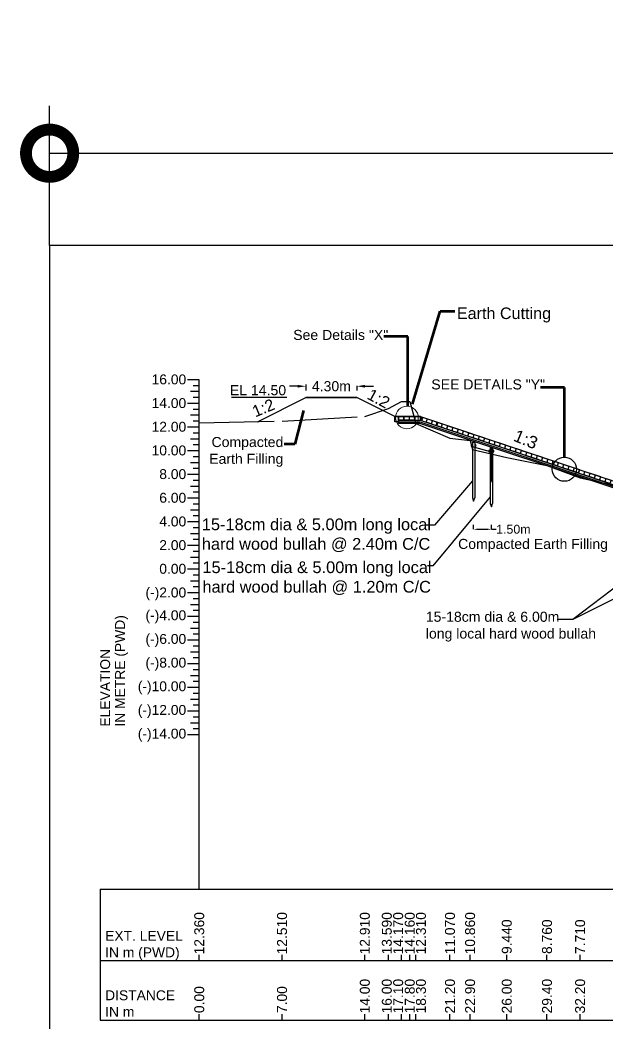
# Model space of a CAD drawing. Header units: inches. Extents: x 15 to 141071, y -30183 to 14738.
# Drawn here: x 70654.5 to 70704.2, y -8498.6 to -8413.8 of the extents above; entities that cross this region are included whole.
import ezdxf
from ezdxf.enums import TextEntityAlignment as Align

# ---------------------------------------------------------------- set-up
doc = ezdxf.new("R2010")
doc.units = ezdxf.units.IN
doc.header["$MEASUREMENT"] = 0
doc.header["$PDMODE"] = 3
doc.linetypes.add('HIDDEN', pattern=[9.525, 6.35, -3.175])
doc.layers.add('GL', color=3, linetype='HIDDEN')
doc.layers.add('LINE', color=7, linetype='Continuous')
doc.styles.add('dim', font='isocp.shx')
doc.styles.get("Standard").update_dxf_attribs({"font": 'arial.ttf'})
doc.dimstyles.get("Standard").update_dxf_attribs({"dimtxt": 0.18, "dimasz": 0.18, "dimexe": 0.18, "dimexo": 0.0625, "dimgap": 0.09, "dimtad": 0, "dimtih": 1, "dimtoh": 1, "dimdec": 4, "dimzin": 0, "dimdsep": 46, "dimtxsty": 'Standard', "dimcen": 0.09, "dimadec": 0, "dimazin": 0, "dimtfac": 1, "dimtdec": 4, "dimtofl": 0, "dimtmove": 0, "dimatfit": 3, "dimfxl": 1, "dimtolj": 1, "dimtzin": 0, "dimarcsym": 0})
doc.dimstyles.new('STANDARD$0', dxfattribs={"dimscale": 0, "dimtxt": 8, "dimasz": 8, "dimexe": 4, "dimexo": 0, "dimgap": 2, "dimtad": 1, "dimdec": 0, "dimzin": 0, "dimdsep": 46, "dimtxsty": 'dim', "dimblk": 'DOTSMALL', "dimcen": 1, "dimclrd": 6, "dimclre": 6, "dimclrt": 256, "dimadec": 0, "dimazin": 0, "dimtfac": 1, "dimtdec": 0, "dimtix": 1, "dimtofl": 0, "dimtmove": 1, "dimatfit": 3, "dimldrblk": 'DOTSMALL', "dimfxl": 6, "dimtolj": 1, "dimtzin": 0, "dimarcsym": 0})

# ---------------------------------------------------------------- blocks, each defined once
blk = doc.blocks.new('*D164')
at = {"color": 0, "lineweight": -2, "ltscale": 0.5, "transparency": 16777216}
for p, q in [((70677.935, -8444.753), (70677.235, -8444.753)), ((70678.635, -8444.603), (70678.635, -8445.117)), ((70682.935, -8444.724), (70682.935, -8445.117)), ((70683.635, -8444.753), (70684.335, -8444.753))]:
    blk.add_line(p, q, dxfattribs=at)
at = {"color": 0, "linetype": 'Continuous', "ltscale": 0.5, "transparency": 16777216}
for points in [[(70677.935, -8444.637), (70677.935, -8444.87), (70678.635, -8444.753)], [(70683.635, -8444.637), (70683.635, -8444.87), (70682.935, -8444.753)]]:
    blk.add_solid(points, dxfattribs=at)
at = {"layer": 'Defpoints', "color": 0, "linetype": 'Continuous', "ltscale": 0.5, "transparency": 16777216}
for p in [(70678.635, -8443.99), (70682.935, -8444.505), (70682.935, -8444.753)]:
    blk.add_point(p, dxfattribs=at)
at = {"color": 0, "linetype": 'Continuous', "lineweight": -3, "ltscale": 0.5, "transparency": 16777216, "insert": (70680.785, -8444.753), "char_height": 0.85, "attachment_point": 5}
blk.add_mtext('\\A1;4.30m', dxfattribs=at)
blk = doc.blocks.new('*D165')
at = {"color": 0, "lineweight": -2, "ltscale": 0.5, "transparency": 16777216}
for p, q in [((70692.805, -8456.839), (70692.805, -8456.475)), ((70694.307, -8456.839), (70694.307, -8456.475)), ((70693.213, -8456.839), (70693.9, -8456.839)), ((70694.307, -8456.839), (70694.715, -8456.839))]:
    blk.add_line(p, q, dxfattribs=at)
at = {"color": 0, "linetype": 'Continuous', "ltscale": 0.5, "transparency": 16777216}
for points in [[(70693.213, -8456.771), (70693.213, -8456.907), (70692.805, -8456.839)], [(70693.9, -8456.771), (70693.9, -8456.907), (70694.307, -8456.839)]]:
    blk.add_solid(points, dxfattribs=at)
at = {"layer": 'Defpoints', "color": 0, "linetype": 'Continuous', "ltscale": 0.5, "transparency": 16777216}
for p in [(70692.805, -8456.839), (70694.307, -8456.839), (70694.307, -8456.839)]:
    blk.add_point(p, dxfattribs=at)
at = {"color": 0, "linetype": 'Continuous', "lineweight": -3, "ltscale": 0.5, "transparency": 16777216, "insert": (70696.17, -8456.839), "char_height": 0.75, "attachment_point": 5}
blk.add_mtext('\\A1;1.50m', dxfattribs=at)
blk = doc.blocks.new('_DOTSMALL')
at = {"color": 0, "linetype": 'ByBlock'}
blk.add_lwpolyline([(-0.0625, 0, 0.5, 0.5, 1), (0.0625, 0, 0.5, 0.5, 1)], format="xyseb", close=True, dxfattribs=at)
blk = doc.blocks.new('*D175')
at = {"color": 6, "lineweight": -2, "transparency": 16777216}
for p, q in [((70656.965, -8432.86), (70656.965, -8421.066)), ((70815.637, -8432.86), (70815.637, -8421.066)), ((70656.965, -8425.066), (70815.637, -8425.066))]:
    blk.add_line(p, q, dxfattribs=at)
at = {"layer": 'Defpoints', "color": 0, "transparency": 16777216}
for p in [(70815.637, -8425.066), (70656.965, -8432.86), (70815.637, -8432.86)]:
    blk.add_point(p, dxfattribs=at)
at = {"color": 6, "lineweight": -2, "transparency": 16777216, "xscale": 8, "yscale": 8, "zscale": 8, "rotation": 180}
blk.add_blockref('_DOTSMALL', (70656.965, -8425.066), dxfattribs=at)
at = {"color": 6, "lineweight": -2, "transparency": 16777216, "xscale": 8, "yscale": 8, "zscale": 8}
blk.add_blockref('_DOTSMALL', (70815.637, -8425.066), dxfattribs=at)
at = {"transparency": 16777216, "insert": (70736.301, -8419.066), "char_height": 8, "attachment_point": 5, "style": 'dim'}
blk.add_mtext('\\A1;159', dxfattribs=at)

msp = doc.modelspace()

# ---------------------------------------------------------------- linework, layer by layer
at = {"color": 0, "linetype": 'ByBlock'}
for p, q in [((70669.61121, -8444.210161), (70668.61121, -8444.210161)), ((70669.61121, -8444.710161), (70669.11121, -8444.710161)), ((70669.61121, -8487.25584), (70669.61121, -8444.210161)), ((70669.61121, -8445.210161), (70668.86121, -8445.210161)), ((70669.61121, -8446.210161), (70668.61121, -8446.210161)), ((70669.61121, -8445.710161), (70669.11121, -8445.710161)), ((70669.61121, -8447.210161), (70668.86121, -8447.210161)), ((70669.61121, -8446.710161), (70669.11121, -8446.710161)), ((70669.61121, -8448.210161), (70668.61121, -8448.210161)), ((70669.61121, -8447.710161), (70669.11121, -8447.710161)), ((70669.61121, -8448.710161), (70669.11121, -8448.710161)), ((70669.61121, -8449.210161), (70668.86121, -8449.210161)), ((70669.61121, -8449.710161), (70669.11121, -8449.710161)), ((70669.61121, -8450.210161), (70668.61121, -8450.210161)), ((70669.61121, -8450.710161), (70669.11121, -8450.710161)), ((70669.61121, -8451.210161), (70668.86121, -8451.210161)), ((70669.61121, -8452.210161), (70668.61121, -8452.210161)), ((70669.61121, -8451.710161), (70669.11121, -8451.710161)), ((70669.61121, -8453.210161), (70668.86121, -8453.210161)), ((70669.61121, -8452.710161), (70669.11121, -8452.710161)), ((70669.61121, -8453.710161), (70669.11121, -8453.710161)), ((70669.61121, -8454.210161), (70668.61121, -8454.210161)), ((70669.61121, -8454.710161), (70669.11121, -8454.710161)), ((70669.61121, -8455.210161), (70668.86121, -8455.210161)), ((70669.61121, -8455.710161), (70669.11121, -8455.710161)), ((70669.61121, -8456.210161), (70668.61121, -8456.210161)), ((70669.61121, -8457.210161), (70668.86121, -8457.210161)), ((70669.61121, -8456.710161), (70669.11121, -8456.710161)), ((70669.61121, -8458.210161), (70668.61121, -8458.210161)), ((70669.61121, -8457.710161), (70669.11121, -8457.710161)), ((70669.61121, -8459.210161), (70668.86121, -8459.210161)), ((70669.61121, -8458.710161), (70669.11121, -8458.710161)), ((70669.61121, -8459.710161), (70669.11121, -8459.710161)), ((70669.61121, -8460.210161), (70668.61121, -8460.210161)), ((70669.61121, -8460.710161), (70669.11121, -8460.710161)), ((70669.61121, -8461.210161), (70668.86121, -8461.210161)), ((70669.61121, -8461.710161), (70669.11121, -8461.710161)), ((70669.61121, -8462.210161), (70668.61121, -8462.210161)), ((70661.239811, -8487.25584), (70815.637325, -8487.25584)), ((70661.239811, -8487.25584), (70661.239811, -8498.301519)), ((70669.61121, -8493.278679), (70669.61121, -8492.778679)), ((70676.61121, -8493.278679), (70676.61121, -8492.778679)), ((70683.61121, -8493.278679), (70683.61121, -8492.778679)), ((70685.61121, -8493.278679), (70685.61121, -8492.778679)), ((70686.71121, -8493.278679), (70686.71121, -8492.778679)), ((70687.41121, -8493.278679), (70687.41121, -8492.778679)), ((70687.91121, -8493.278679), (70687.91121, -8492.778679)), ((70690.81121, -8493.278679), (70690.81121, -8492.778679)), ((70692.51121, -8493.278679), (70692.51121, -8492.778679)), ((70695.61121, -8493.278679), (70695.61121, -8492.778679)), ((70699.01121, -8493.278679), (70699.01121, -8492.778679)), ((70701.81121, -8493.278679), (70701.81121, -8492.778679)), ((70661.239811, -8493.278679), (70815.637325, -8493.278679)), ((70669.61121, -8498.301519), (70669.61121, -8497.801519)), ((70676.61121, -8498.301519), (70676.61121, -8497.801519)), ((70683.61121, -8498.301519), (70683.61121, -8497.801519)), ((70685.61121, -8498.301519), (70685.61121, -8497.801519)), ((70686.71121, -8498.301519), (70686.71121, -8497.801519)), ((70687.41121, -8498.301519), (70687.41121, -8497.801519)), ((70687.91121, -8498.301519), (70687.91121, -8497.801519)), ((70690.81121, -8498.301519), (70690.81121, -8497.801519)), ((70692.51121, -8498.301519), (70692.51121, -8497.801519)), ((70695.61121, -8498.301519), (70695.61121, -8497.801519)), ((70699.01121, -8498.301519), (70699.01121, -8497.801519)), ((70701.81121, -8498.301519), (70701.81121, -8497.801519)), ((70661.239811, -8498.301519), (70815.637325, -8498.301519))]:
    msp.add_line(p, q, dxfattribs=at)
at = {"color": 0, "linetype": 'Continuous', "lineweight": -3, "ltscale": 0.5}
for p, q in [((70677.014472, -8445.709196), (70672.351167, -8445.709196)), ((70674.548808, -8447.752144), (70678.634706, -8445.709196)), ((70678.634706, -8445.709196), (70682.934706, -8445.709196)), ((70682.934706, -8445.709196), (70678.634706, -8445.709196)), ((70686.158546, -8447.321116), (70682.934706, -8445.709196)), ((70686.158546, -8447.320161), (70688.321185, -8447.320161)), ((70687.129247, -8447.320161), (70688.321185, -8447.320161)), ((70688.321185, -8447.320161), (70688.454085, -8447.36446)), ((70688.321848, -8447.634402), (70688.416054, -8447.351783)), ((70686.460457, -8447.620161), (70688.321185, -8447.620161)), ((70686.460457, -8447.770161), (70688.254783, -8447.770161)), ((70686.460457, -8447.870161), (70688.238555, -8447.870161)), ((70688.428381, -8447.668611), (70688.522587, -8447.385993)), ((70692.700567, -8449.848889), (70694.404802, -8450.318279)), ((70692.705215, -8449.469529), (70692.905215, -8449.469529)), ((70692.705215, -8449.469529), (70692.705215, -8454.185022)), ((70692.905215, -8449.469529), (70692.905215, -8454.185022)), ((70694.207126, -8449.940057), (70694.407126, -8449.940057)), ((70694.207126, -8449.940057), (70694.207126, -8454.658748)), ((70694.308082, -8449.940057), (70694.308082, -8452.675879)), ((70694.407126, -8449.940057), (70694.407126, -8454.658748)), ((70694.308082, -8452.675879), (70694.207126, -8452.940057)), ((70692.705215, -8454.185022), (70692.805215, -8454.466331)), ((70692.805215, -8454.466331), (70692.905215, -8454.185022)), ((70694.207126, -8454.658748), (70694.307126, -8454.940057)), ((70694.307126, -8454.940057), (70694.407126, -8454.658748))]:
    msp.add_line(p, q, dxfattribs=at)
for p, q in [((70688.321185, -8447.320161), (70686.158546, -8447.320161)), ((70688.321185, -8447.620161), (70688.321185, -8447.320161)), ((70688.321185, -8447.320161), (70709.329965, -8454.323087)), ((70686.461185, -8447.870161), (70686.461185, -8447.397112)), ((70686.661185, -8447.620161), (70688.321185, -8447.620161)), ((70687.352948, -8447.619956), (70687.352948, -8447.617248)), ((70687.923968, -8447.765298), (70687.938555, -8447.770161)), ((70688.238555, -8447.870161), (70709.096511, -8454.822812)), ((70688.254783, -8447.770161), (70709.096511, -8454.717403)), ((70688.279125, -8447.620161), (70709.326511, -8454.635956)), ((70703.018357, -8452.533238), (70709.326511, -8454.635956))]:
    msp.add_line(p, q)
at = {"color": 0, "lineweight": 30}
for p, q in [((70669.61121, -8463.210161), (70668.86121, -8463.210161)), ((70669.61121, -8462.710161), (70669.11121, -8462.710161)), ((70669.61121, -8464.210161), (70668.61121, -8464.210161)), ((70669.61121, -8463.710161), (70669.11121, -8463.710161)), ((70669.61121, -8464.710161), (70669.11121, -8464.710161)), ((70669.61121, -8465.210161), (70668.86121, -8465.210161)), ((70669.61121, -8465.710161), (70669.11121, -8465.710161)), ((70669.61121, -8466.210161), (70668.61121, -8466.210161)), ((70669.61121, -8466.710161), (70669.11121, -8466.710161)), ((70669.61121, -8467.210161), (70668.86121, -8467.210161)), ((70669.61121, -8467.710161), (70669.11121, -8467.710161)), ((70669.61121, -8468.210161), (70668.61121, -8468.210161)), ((70669.61121, -8469.210161), (70668.86121, -8469.210161)), ((70669.61121, -8468.710161), (70669.11121, -8468.710161)), ((70669.61121, -8470.210161), (70668.61121, -8470.210161)), ((70669.61121, -8469.710161), (70669.11121, -8469.710161)), ((70669.61121, -8470.710161), (70669.11121, -8470.710161)), ((70669.61121, -8471.210161), (70668.86121, -8471.210161)), ((70669.61121, -8471.710161), (70669.11121, -8471.710161)), ((70669.61121, -8472.210161), (70668.61121, -8472.210161)), ((70669.61121, -8472.710161), (70669.11121, -8472.710161)), ((70669.61121, -8473.210161), (70668.86121, -8473.210161)), ((70669.61121, -8474.210161), (70668.61121, -8474.210161)), ((70669.61121, -8473.710161), (70669.11121, -8473.710161))]:
    msp.add_line(p, q, dxfattribs=at)
for points in [[(70656.965213, -8545.064022), (70815.637325, -8545.064022), (70815.637325, -8432.860172), (70656.965213, -8432.860172), (70656.965213, -8545.064022)], [(70686.460457, -8447.771116), (70686.160457, -8447.771116), (70686.160457, -8447.321116), (70686.460457, -8447.321116), (70686.460457, -8447.771116)], [(70686.910457, -8447.320161), (70686.910457, -8447.620161), (70686.460457, -8447.620161), (70686.460457, -8447.320161), (70686.910457, -8447.320161)], [(70687.371287, -8447.320161), (70687.371287, -8447.620161), (70686.921287, -8447.620161), (70686.921287, -8447.320161), (70687.371287, -8447.320161)], [(70687.839653, -8447.320161), (70687.839653, -8447.620161), (70687.389653, -8447.620161), (70687.389653, -8447.320161), (70687.839653, -8447.320161)], [(70687.871185, -8447.320161), (70688.321185, -8447.320161)], [(70688.43183, -8447.354835), (70688.431488, -8447.355861)], [(70689.327536, -8447.653403), (70689.232667, -8447.938008), (70688.80576, -8447.795706), (70688.900628, -8447.511101), (70689.327536, -8447.653403)], [(70689.773417, -8447.80203), (70689.678549, -8448.086635), (70689.251641, -8447.944333), (70689.346509, -8447.659728), (70689.773417, -8447.80203)], [(70690.163698, -8447.932124), (70690.06883, -8448.216729), (70689.641922, -8448.074426), (70689.736791, -8447.789821), (70690.163698, -8447.932124)], [(70690.609579, -8448.080751), (70690.514711, -8448.365356), (70690.087803, -8448.223053), (70690.182672, -8447.938449), (70690.609579, -8448.080751)], [(70691.05546, -8448.229378), (70690.960592, -8448.513983), (70690.533685, -8448.371681), (70690.628553, -8448.087076), (70691.05546, -8448.229378)], [(70691.501341, -8448.378005), (70691.406473, -8448.66261), (70690.979566, -8448.520308), (70691.074434, -8448.235703), (70691.501341, -8448.378005)], [(70691.947223, -8448.526632), (70691.852354, -8448.811237), (70691.425447, -8448.668935), (70691.520315, -8448.38433), (70691.947223, -8448.526632)], [(70692.393104, -8448.675259), (70692.298235, -8448.959864), (70691.871328, -8448.817562), (70691.966196, -8448.532957), (70692.393104, -8448.675259)], [(70692.838985, -8448.823886), (70692.744117, -8449.108491), (70692.317209, -8448.966189), (70692.412077, -8448.681584), (70692.838985, -8448.823886)], [(70693.284866, -8448.972513), (70693.189998, -8449.257118), (70692.76309, -8449.114816), (70692.857959, -8448.830211), (70693.284866, -8448.972513)], [(70693.730747, -8449.12114), (70693.635879, -8449.405745), (70693.208971, -8449.263443), (70693.30384, -8448.978838), (70693.730747, -8449.12114)], [(70694.176628, -8449.269767), (70694.08176, -8449.554372), (70693.654853, -8449.41207), (70693.749721, -8449.127465), (70694.176628, -8449.269767)], [(70694.62251, -8449.418394), (70694.527641, -8449.702999), (70694.100734, -8449.560697), (70694.195602, -8449.276092), (70694.62251, -8449.418394)], [(70695.068391, -8449.567021), (70694.973522, -8449.851626), (70694.546615, -8449.709324), (70694.641483, -8449.424719), (70695.068391, -8449.567021)], [(70695.514272, -8449.715649), (70695.419403, -8450.000254), (70694.992496, -8449.857951), (70695.087364, -8449.573346), (70695.514272, -8449.715649)], [(70695.960153, -8449.864276), (70695.865285, -8450.148881), (70695.438377, -8450.006578), (70695.533245, -8449.721973), (70695.960153, -8449.864276)], [(70696.406034, -8450.012903), (70696.311166, -8450.297508), (70695.884258, -8450.155205), (70695.979127, -8449.8706), (70696.406034, -8450.012903)], [(70696.851915, -8450.16153), (70696.757047, -8450.446135), (70696.330139, -8450.303832), (70696.425008, -8450.019227), (70696.851915, -8450.16153)], [(70697.297796, -8450.310157), (70697.202928, -8450.594762), (70696.776021, -8450.452459), (70696.870889, -8450.167854), (70697.297796, -8450.310157)], [(70697.743678, -8450.458784), (70697.648809, -8450.743389), (70697.221902, -8450.601086), (70697.31677, -8450.316481), (70697.743678, -8450.458784)], [(70698.189559, -8450.607411), (70698.09469, -8450.892016), (70697.667783, -8450.749713), (70697.762651, -8450.465108), (70698.189559, -8450.607411)], [(70698.63544, -8450.756038), (70698.540572, -8451.040643), (70698.113664, -8450.89834), (70698.208532, -8450.613735), (70698.63544, -8450.756038)], [(70699.081321, -8450.904665), (70698.986453, -8451.18927), (70698.559545, -8451.046967), (70698.654414, -8450.762362), (70699.081321, -8450.904665)], [(70699.527202, -8451.053292), (70699.432334, -8451.337897), (70699.005426, -8451.195594), (70699.100295, -8450.91099), (70699.527202, -8451.053292)], [(70699.973083, -8451.201919), (70699.878215, -8451.486524), (70699.451308, -8451.344222), (70699.546176, -8451.059617), (70699.973083, -8451.201919)], [(70700.418964, -8451.350546), (70700.324096, -8451.635151), (70699.897189, -8451.492849), (70699.992057, -8451.208244), (70700.418964, -8451.350546)], [(70700.864846, -8451.499173), (70700.769977, -8451.783778), (70700.34307, -8451.641476), (70700.437938, -8451.356871), (70700.864846, -8451.499173)], [(70701.310727, -8451.6478), (70701.215858, -8451.932405), (70700.788951, -8451.790103), (70700.883819, -8451.505498), (70701.310727, -8451.6478)], [(70701.756608, -8451.796427), (70701.66174, -8452.081032), (70701.234832, -8451.93873), (70701.3297, -8451.654125), (70701.756608, -8451.796427)], [(70702.202489, -8451.945054), (70702.107621, -8452.229659), (70701.680713, -8452.087357), (70701.775582, -8451.802752), (70702.202489, -8451.945054)], [(70702.64837, -8452.093681), (70702.553502, -8452.378286), (70702.126594, -8452.235984), (70702.221463, -8451.951379), (70702.64837, -8452.093681)], [(70703.094251, -8452.242308), (70702.999383, -8452.526913), (70702.572476, -8452.384611), (70702.667344, -8452.100006), (70703.094251, -8452.242308)], [(70703.540133, -8452.390935), (70703.445264, -8452.67554), (70703.018357, -8452.533238), (70703.113225, -8452.248633), (70703.540133, -8452.390935)], [(70703.986014, -8452.539562), (70703.891145, -8452.824167), (70703.464238, -8452.681865), (70703.559106, -8452.39726), (70703.986014, -8452.539562)], [(70704.431895, -8452.68819), (70704.337026, -8452.972795), (70703.910119, -8452.830492), (70704.004987, -8452.545887), (70704.431895, -8452.68819)]]:
    msp.add_lwpolyline(points)
at = {"color": 0, "linetype": 'ByBlock'}
msp.add_lwpolyline([(70663.751231, -8473.710161, 0, 0, 0), (70663.751231, -8462.771532, 0.390665, 0, 0), (70663.751231, -8461.990202, 0, 0, 0)], format="xyseb", dxfattribs=at)
at = {"color": 7, "lineweight": 13, "ltscale": 0.18}
msp.add_circle((70687.171463, -8447.39389), 0.958511, dxfattribs=at)
at = {"color": 0, "linetype": 'Continuous', "lineweight": -3, "ltscale": 0.5}
for centre, start, end in [((70692.680892, -8449.75923), 74.82841692, 283.69207692), ((70692.929538, -8449.75923), 256.30792308, 105.17158308), ((70694.184714, -8450.229758), 74.82841692, 283.69207692), ((70694.433361, -8450.229758), 253.60409939, 105.17158308)]:
    msp.add_arc(centre, 0.09294, start, end, dxfattribs=at)
at = {"layer": 'GL'}
msp.add_lwpolyline([(70669.61121, -8447.850161), (70676.61121, -8447.700161), (70683.61121, -8447.300161), (70685.61121, -8446.620161), (70686.71121, -8446.040161), (70687.41121, -8446.050161), (70687.91121, -8447.900161), (70690.81121, -8449.140161), (70692.51121, -8449.350161), (70692.71121, -8450.100161), (70695.61121, -8450.770161), (70699.01121, -8451.450161), (70701.81121, -8452.500161), (70704.91121, -8453.180161)], dxfattribs=at)
at = {"layer": 'LINE', "color": 0, "linetype": 'ByBlock', "lineweight": -3, "ltscale": 0.5}
msp.add_circle((70700.480856, -8451.767648), 1.018167, dxfattribs=at)

# ---------------------------------------------------------------- texts
at = {"color": 0, "linetype": 'ByBlock'}
for s, p in [('16.00', (70668.51121, -8444.593989)), ('14.00', (70668.51121, -8446.593989)), ('12.00', (70668.51121, -8448.593989)), ('10.00', (70668.51121, -8450.593989)), ('8.00', (70668.51121, -8452.593989)), ('6.00', (70668.51121, -8454.593989)), ('4.00', (70668.51121, -8456.593989)), ('2.00', (70668.51121, -8458.593989)), ('0.00', (70668.51121, -8460.593989)), ('(-)2.00', (70668.51121, -8462.593989)), ('(-)4.00', (70668.51121, -8464.520633)), ('(-)6.00', (70668.51121, -8466.520633)), ('(-)8.00', (70668.51121, -8468.520633)), ('(-)10.00', (70668.51121, -8470.520633)), ('(-)12.00', (70668.51121, -8472.520633)), ('(-)14.00', (70668.51121, -8474.520633))]:
    msp.add_text(s, height=0.8371399, dxfattribs=at).set_placement(p, align=Align.RIGHT)
for s, height, p in [('IN METRE (PWD)', 0.83713992, (70663.332661, -8473.510161)), ('ELEVATION', 0.8371399, (70662.076951, -8473.510161))]:
    msp.add_text(s, height=height, rotation=90, dxfattribs=at).set_placement(p)
for s, p in [('12.360', (70669.61121, -8489.17942)), ('12.510', (70676.61121, -8489.17942)), ('12.910', (70683.61121, -8489.17942)), ('13.590', (70685.469632, -8489.17942)), ('14.170', (70686.428072, -8489.17942)), ('14.160', (70687.41121, -8489.17942)), ('12.310', (70688.356176, -8489.17942)), ('11.070', (70690.81121, -8489.17942)), ('10.860', (70692.51121, -8489.17942)), ('9.440', (70695.61121, -8489.797467)), ('8.760', (70699.01121, -8489.797467)), ('7.710', (70701.81121, -8489.797467)), ('14.00', (70683.61121, -8494.820307)), ('16.00', (70685.469632, -8494.820307)), ('17.10', (70686.428072, -8494.820307)), ('17.80', (70687.41121, -8494.820307)), ('18.30', (70688.356176, -8494.820307)), ('21.20', (70690.81121, -8494.820307)), ('22.90', (70692.51121, -8494.820307)), ('26.00', (70695.61121, -8494.820307)), ('29.40', (70699.01121, -8494.820307)), ('32.20', (70701.81121, -8494.820307)), ('0.00', (70669.61121, -8495.438354)), ('7.00', (70676.61121, -8495.438354))]:
    msp.add_text(s, height=0.8371399, rotation=90, dxfattribs=at).set_placement(p, align=Align.MIDDLE_RIGHT)
at = {"color": 7, "lineweight": 30, "ltscale": 0.18, "insert": (70691.392413, -8438.098048), "char_height": 0.9775, "width": 59.84938283, "attachment_point": 1}
msp.add_mtext('Earth Cutting', dxfattribs=at)
at = {"color": 0, "linetype": 'Continuous', "lineweight": -3, "ltscale": 0.5, "insert": (70688.769331, -8463.802727), "char_height": 0.85, "width": 26.32773935, "attachment_point": 1}
msp.add_mtext('15-18cm dia & 6.00m \\Plong local hard wood bullah ', dxfattribs=at)
at = {"color": 0, "linetype": 'ByBlock', "char_height": 0.83713992, "attachment_point": 1}
for s, insert in [('EXT. LEVEL^JIN m (PWD)', (70661.658381, -8490.767259)), ('DISTANCE^JIN m', (70661.658381, -8495.790099))]:
    msp.add_mtext(s, dxfattribs=dict(at, insert=insert))
at = {"layer": 'LINE', "color": 0, "linetype": 'ByBlock', "lineweight": 30, "ltscale": 0.5}
for rotation, p in [(331.55738375, (70683.717944, -8445.765188)), (22.54515451, (70674.347393, -8447.391404))]:
    msp.add_text('1:2', height=0.975, rotation=rotation, dxfattribs=at).set_placement(p)
at = {"layer": 'LINE', "color": 0, "linetype": 'ByBlock', "lineweight": -3, "ltscale": 0.5, "char_height": 0.85}
for s, insert, attachment_point in [('See Details "X"', (70677.555822, -8439.990924), 1), ('EL 14.50', (70676.956613, -8444.661263), 3), ('SEE DETAILS "Y"', (70698.852702, -8444.171444), 3), ('Compacted \\PEarth Filling', (70676.723839, -8449.040333), 3), ('Compacted Earth Filling', (70704.167903, -8457.649053), 3)]:
    msp.add_mtext(s, dxfattribs=dict(at, insert=insert, attachment_point=attachment_point))
at = {"layer": 'LINE', "color": 0, "linetype": 'ByBlock', "lineweight": -3, "ltscale": 0.5, "insert": (70696.488834, -8448.36895), "char_height": 1.04, "width": 15.7658088, "attachment_point": 1, "rotation": 337.57513833}
msp.add_mtext('{\\f@Arial Unicode MS|b0|i0|c0|p34;1:3}', dxfattribs=at)
at = {"layer": 'LINE', "color": 0, "linetype": 'ByBlock', "lineweight": 30, "ltscale": 0.5, "char_height": 0.99, "attachment_point": 1}
for s, insert in [('{\\C7;15-18cm dia & 5.00m long local\\Phard wood bullah @ 2.40m C/C }', (70669.833333, -8455.925761)), ('{\\C7;15-18cm dia & 5.00m long local\\Phard wood bullah @ 1.20m C/C }', (70669.884498, -8459.548725))]:
    msp.add_mtext(s, dxfattribs=dict(at, insert=insert))

# ---------------------------------------------------------------- dimensions: what is measured, and where the dimension line sits
dim = msp.add_linear_dim(base=(70815.637325, -8425.065501), p1=(70656.965213, -8432.860172), p2=(70815.637325, -8432.860172), dimstyle='STANDARD$0', override={"dimscale": 1})
dim.commit()
dim.dimension.update_dxf_attribs({"geometry": '*D175', "text_midpoint": (70736.301269, -8419.065501)})
at = {"color": 0, "linetype": 'Continuous', "lineweight": -3, "ltscale": 0.5}
for base, p1, p2, override, picture, middle in [((70682.934706, -8444.75339), (70678.634706, -8443.990486), (70682.934706, -8444.504642), {"dimscale": 1, "dimtxt": 0.85, "dimasz": 0.7, "dimexe": 0.364, "dimexo": 0.219, "dimgap": 0.09, "dimtad": 0, "dimdec": 2, "dimpost": 'm', "dimtxsty": 'Standard', "dimcen": 0.09, "dimclrd": 0, "dimclre": 0, "dimclrt": 0, "dimtix": 0, "dimtmove": 0, "dimfxl": 0.15, "dimfxlon": 1}, '*D164', (70680.784706, -8444.75339)), ((70694.307126, -8456.839283), (70692.805215, -8456.839283), (70694.307126, -8456.839283), {"dimscale": 1, "dimtxt": 0.75, "dimasz": 0.4075, "dimexe": 0.364, "dimexo": 0.219, "dimgap": 0.09, "dimtad": 0, "dimdec": 2, "dimpost": 'm', "dimtxsty": 'Standard', "dimcen": 0.09, "dimclrd": 0, "dimclre": 0, "dimclrt": 0, "dimtdec": 2, "dimtix": 0, "dimtmove": 0, "dimfxl": 0.15, "dimfxlon": 1}, '*D165', (70696.169821, -8456.839283))]:
    dim = msp.add_linear_dim(base=base, p1=p1, p2=p2, dimstyle='STANDARD$0', override=override, dxfattribs=at)
    dim.commit()
    dim.dimension.update_dxf_attribs({"geometry": picture, "text_midpoint": middle})

# ---------------------------------------------------------------- leaders
for points in [[(70692.705215, -8452.737044), (70689.500825, -8456.487018), (70688.767188, -8456.487018)], [(70694.207126, -8454.095147), (70689.358853, -8459.927009), (70688.917241, -8459.927009)]]:
    msp.add_leader(points, dimstyle='Standard', override={"dimtxt": 0.75, "dimdec": 2, "dimlfac": 1, "dimpost": 'm', "dimtdec": 2, "dimfxl": 0.15, "dimfxlon": 1}, dxfattribs=at)
at = {"color": 0, "linetype": 'Continuous', "lineweight": -2, "ltscale": 0.5}
for points in [[(70708.644374, -8458.809053), (70701.186375, -8464.446608), (70699.87953, -8464.446608)], [(70710.844374, -8459.64949), (70701.186375, -8464.446608), (70699.87953, -8464.446608)]]:
    msp.add_leader(points, dimstyle='Standard', override={"dimasz": 0.75, "dimfxl": 0.15, "dimfxlon": 1}, dxfattribs=at)
at = {"layer": 'LINE', "color": 7, "lineweight": 13, "ltscale": 0.5}
for points in [[(70687.636414, -8446.269754), (70689.973614, -8438.404275), (70691.228525, -8438.404646)], [(70687.249259, -8446.438542), (70687.24773, -8440.541016), (70685.229912, -8440.541016)], [(70700.480856, -8450.74948), (70700.479327, -8444.851955), (70698.461509, -8444.851955)], [(70678.432373, -8446.78844), (70677.686542, -8449.644887), (70676.793957, -8449.6517)]]:
    msp.add_leader(points, dimstyle='Standard', override={"dimtxt": 0.9, "dimasz": 0.7, "dimclrd": 7, "dimclre": 7, "dimclrt": 7, "dimlwd": 65535, "dimlwe": 65535}, dxfattribs=at)

doc.saveas('drawing.dxf')
